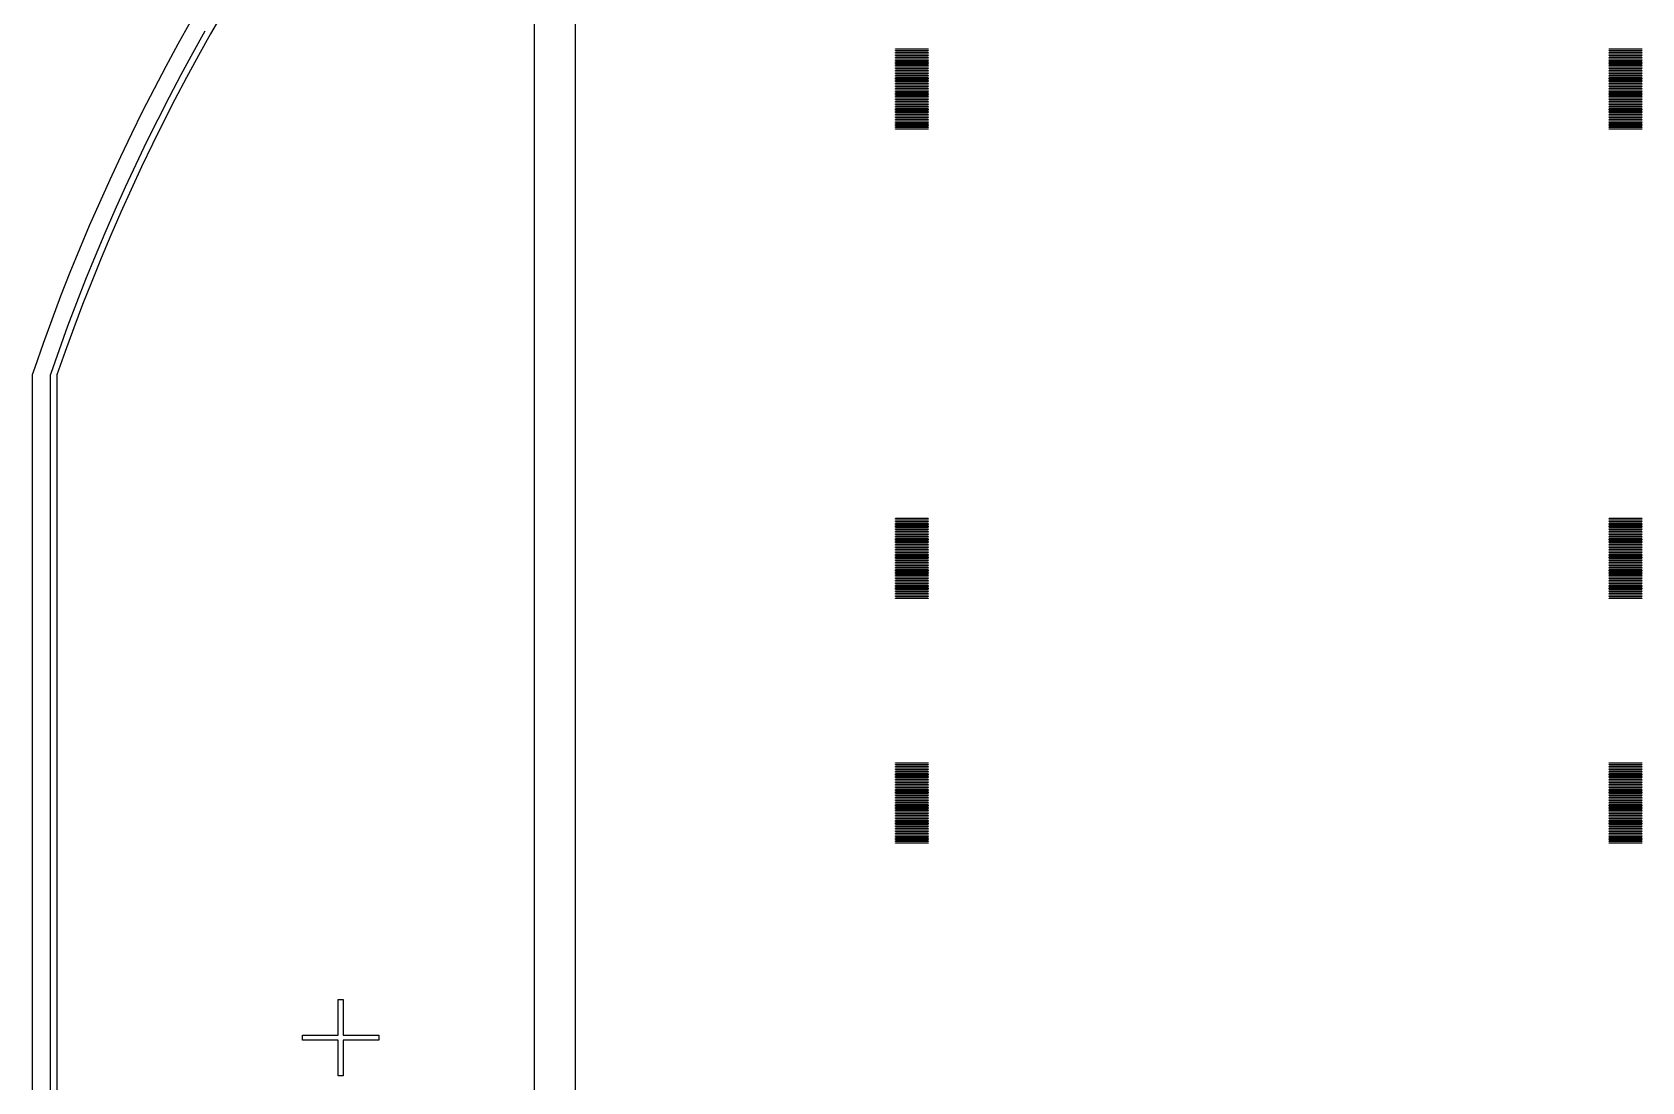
# Model space of a CAD drawing. Extents: x -16 to 83, y -18 to 83.
# Drawn here: x -15.56 to 23.9, y 31.17 to 56.89 of the extents above; entities that cross this region are included whole.
import ezdxf

# ---------------------------------------------------------------- set-up
doc = ezdxf.new("R2010")
doc.units = 0

msp = doc.modelspace()

# ---------------------------------------------------------------- linework, layer by layer
for p, q in [((-3.25, -2.75), (-3.25, 67.25)), ((-2.25, 66.75), (-2.25, -2.25)), ((-10.8838, 57.3891), (-11.1891, 56.8579)), ((-11.6894, 57.1414), (-11.9915, 56.6003)), ((-11.6192, 56.3953), (-11.3196, 56.9319)), ((-11.1891, 56.8579), (-11.4878, 56.323)), ((-11.9915, 56.6003), (-12.287, 56.0555)), ((5.60001, 56.475), (5.60001, 56.485)), ((5.60001, 56.485), (6.39999, 56.485)), ((6.39999, 56.475), (5.60001, 56.475)), ((5.60001, 56.435), (5.60001, 56.445)), ((5.60001, 56.445), (6.39999, 56.445)), ((6.39999, 56.435), (5.60001, 56.435)), ((6.39999, 56.485), (6.39999, 56.475)), ((6.39999, 56.445), (6.39999, 56.435)), ((23.1, 56.475), (23.1, 56.485)), ((23.1, 56.485), (23.9, 56.485)), ((23.9, 56.475), (23.1, 56.475)), ((23.1, 56.435), (23.1, 56.445)), ((23.1, 56.445), (23.9, 56.445)), ((23.9, 56.435), (23.1, 56.435)), ((23.9, 56.485), (23.9, 56.475)), ((23.9, 56.445), (23.9, 56.435)), ((-12.287, 56.0555), (-12.5758, 55.5072)), ((-11.9122, 55.8552), (-11.6192, 56.3953)), ((-11.4878, 56.323), (-11.7799, 55.7845)), ((5.60001, 56.395), (5.60001, 56.405)), ((5.60001, 56.405), (6.39999, 56.405)), ((6.39999, 56.395), (5.60001, 56.395)), ((5.60001, 56.355), (5.60001, 56.365)), ((5.60001, 56.365), (6.39999, 56.365)), ((6.39999, 56.355), (5.60001, 56.355)), ((5.60001, 56.315), (5.60001, 56.325)), ((5.60001, 56.325), (6.39999, 56.325)), ((6.39999, 56.315), (5.60001, 56.315)), ((5.60001, 56.275), (5.60001, 56.285)), ((5.60001, 56.285), (6.39999, 56.285)), ((6.39999, 56.275), (5.60001, 56.275)), ((5.60001, 56.235), (5.60001, 56.245)), ((5.60001, 56.245), (6.39999, 56.245)), ((6.39999, 56.235), (5.60001, 56.235)), ((5.60001, 56.195), (5.60001, 56.205)), ((5.60001, 56.205), (6.39999, 56.205)), ((6.39999, 56.195), (5.60001, 56.195)), ((5.60001, 56.155), (5.60001, 56.165)), ((5.60001, 56.165), (6.39999, 56.165)), ((6.39999, 56.155), (5.60001, 56.155)), ((5.60001, 56.115), (5.60001, 56.125)), ((5.60001, 56.125), (6.39999, 56.125)), ((6.39999, 56.115), (5.60001, 56.115)), ((5.60001, 56.075), (5.60001, 56.085)), ((5.60001, 56.085), (6.39999, 56.085)), ((6.39999, 56.075), (5.60001, 56.075)), ((5.60001, 56.035), (5.60001, 56.045)), ((5.60001, 56.045), (6.39999, 56.045)), ((6.39999, 56.405), (6.39999, 56.395)), ((6.39999, 56.365), (6.39999, 56.355)), ((6.39999, 56.325), (6.39999, 56.315)), ((6.39999, 56.285), (6.39999, 56.275)), ((6.39999, 56.245), (6.39999, 56.235)), ((6.39999, 56.205), (6.39999, 56.195)), ((6.39999, 56.165), (6.39999, 56.155)), ((6.39999, 56.125), (6.39999, 56.115)), ((6.39999, 56.085), (6.39999, 56.075)), ((6.39999, 56.045), (6.39999, 56.035)), ((23.1, 56.395), (23.1, 56.405)), ((23.1, 56.405), (23.9, 56.405)), ((23.9, 56.395), (23.1, 56.395)), ((23.1, 56.355), (23.1, 56.365)), ((23.1, 56.365), (23.9, 56.365)), ((23.9, 56.355), (23.1, 56.355)), ((23.1, 56.315), (23.1, 56.325)), ((23.1, 56.325), (23.9, 56.325)), ((23.9, 56.315), (23.1, 56.315)), ((23.1, 56.275), (23.1, 56.285)), ((23.1, 56.285), (23.9, 56.285)), ((23.9, 56.275), (23.1, 56.275)), ((23.1, 56.235), (23.1, 56.245)), ((23.1, 56.245), (23.9, 56.245)), ((23.9, 56.235), (23.1, 56.235)), ((23.1, 56.195), (23.1, 56.205)), ((23.1, 56.205), (23.9, 56.205)), ((23.9, 56.195), (23.1, 56.195)), ((23.1, 56.155), (23.1, 56.165)), ((23.1, 56.165), (23.9, 56.165)), ((23.9, 56.155), (23.1, 56.155)), ((23.1, 56.115), (23.1, 56.125)), ((23.1, 56.125), (23.9, 56.125)), ((23.9, 56.115), (23.1, 56.115)), ((23.1, 56.075), (23.1, 56.085)), ((23.1, 56.085), (23.9, 56.085)), ((23.9, 56.075), (23.1, 56.075)), ((23.1, 56.035), (23.1, 56.045)), ((23.1, 56.045), (23.9, 56.045)), ((23.9, 56.405), (23.9, 56.395)), ((23.9, 56.365), (23.9, 56.355)), ((23.9, 56.325), (23.9, 56.315)), ((23.9, 56.285), (23.9, 56.275)), ((23.9, 56.245), (23.9, 56.235)), ((23.9, 56.205), (23.9, 56.195)), ((23.9, 56.165), (23.9, 56.155)), ((23.9, 56.125), (23.9, 56.115)), ((23.9, 56.085), (23.9, 56.075)), ((23.9, 56.045), (23.9, 56.035)), ((-12.1985, 55.3115), (-11.9122, 55.8552)), ((-11.7799, 55.7845), (-12.0654, 55.2424)), ((6.39999, 56.035), (5.60001, 56.035)), ((5.60001, 55.995), (5.60001, 56.005)), ((5.60001, 56.005), (6.39999, 56.005)), ((6.39999, 55.995), (5.60001, 55.995)), ((5.60001, 55.955), (5.60001, 55.965)), ((5.60001, 55.965), (6.39999, 55.965)), ((6.39999, 55.955), (5.60001, 55.955)), ((5.60001, 55.915), (5.60001, 55.925)), ((5.60001, 55.925), (6.39999, 55.925)), ((6.39999, 55.915), (5.60001, 55.915)), ((5.60001, 55.875), (5.60001, 55.885)), ((5.60001, 55.885), (6.39999, 55.885)), ((6.39999, 55.875), (5.60001, 55.875)), ((5.60001, 55.835), (5.60001, 55.845)), ((5.60001, 55.845), (6.39999, 55.845)), ((6.39999, 55.835), (5.60001, 55.835)), ((5.60001, 55.795), (5.60001, 55.805)), ((5.60001, 55.805), (6.39999, 55.805)), ((6.39999, 55.795), (5.60001, 55.795)), ((5.60001, 55.755), (5.60001, 55.765)), ((5.60001, 55.765), (6.39999, 55.765)), ((6.39999, 55.755), (5.60001, 55.755)), ((5.60001, 55.715), (5.60001, 55.725)), ((5.60001, 55.725), (6.39999, 55.725)), ((6.39999, 55.715), (5.60001, 55.715)), ((5.60001, 55.675), (5.60001, 55.685)), ((5.60001, 55.685), (6.39999, 55.685)), ((6.39999, 55.675), (5.60001, 55.675)), ((5.60001, 55.635), (5.60001, 55.645)), ((5.60001, 55.645), (6.39999, 55.645)), ((6.39999, 56.005), (6.39999, 55.995)), ((6.39999, 55.965), (6.39999, 55.955)), ((6.39999, 55.925), (6.39999, 55.915)), ((6.39999, 55.885), (6.39999, 55.875)), ((6.39999, 55.845), (6.39999, 55.835)), ((6.39999, 55.805), (6.39999, 55.795)), ((6.39999, 55.765), (6.39999, 55.755)), ((6.39999, 55.725), (6.39999, 55.715)), ((6.39999, 55.685), (6.39999, 55.675)), ((6.39999, 55.645), (6.39999, 55.635)), ((23.9, 56.035), (23.1, 56.035)), ((23.1, 55.995), (23.1, 56.005)), ((23.1, 56.005), (23.9, 56.005)), ((23.9, 55.995), (23.1, 55.995)), ((23.1, 55.955), (23.1, 55.965)), ((23.1, 55.965), (23.9, 55.965)), ((23.9, 55.955), (23.1, 55.955)), ((23.1, 55.915), (23.1, 55.925)), ((23.1, 55.925), (23.9, 55.925)), ((23.9, 55.915), (23.1, 55.915)), ((23.1, 55.875), (23.1, 55.885)), ((23.1, 55.885), (23.9, 55.885)), ((23.9, 55.875), (23.1, 55.875)), ((23.1, 55.835), (23.1, 55.845)), ((23.1, 55.845), (23.9, 55.845)), ((23.9, 55.835), (23.1, 55.835)), ((23.1, 55.795), (23.1, 55.805)), ((23.1, 55.805), (23.9, 55.805)), ((23.9, 55.795), (23.1, 55.795)), ((23.1, 55.755), (23.1, 55.765)), ((23.1, 55.765), (23.9, 55.765)), ((23.9, 55.755), (23.1, 55.755)), ((23.1, 55.715), (23.1, 55.725)), ((23.1, 55.725), (23.9, 55.725)), ((23.9, 55.715), (23.1, 55.715)), ((23.1, 55.675), (23.1, 55.685)), ((23.1, 55.685), (23.9, 55.685)), ((23.9, 55.675), (23.1, 55.675)), ((23.1, 55.635), (23.1, 55.645)), ((23.1, 55.645), (23.9, 55.645)), ((23.9, 56.005), (23.9, 55.995)), ((23.9, 55.965), (23.9, 55.955)), ((23.9, 55.925), (23.9, 55.915)), ((23.9, 55.885), (23.9, 55.875)), ((23.9, 55.845), (23.9, 55.835)), ((23.9, 55.805), (23.9, 55.795)), ((23.9, 55.765), (23.9, 55.755)), ((23.9, 55.725), (23.9, 55.715)), ((23.9, 55.685), (23.9, 55.675)), ((23.9, 55.645), (23.9, 55.635)), ((-12.5758, 55.5072), (-12.8578, 54.9554)), ((-12.4782, 54.7643), (-12.1985, 55.3115)), ((6.39999, 55.635), (5.60001, 55.635)), ((5.60001, 55.595), (5.60001, 55.605)), ((5.60001, 55.605), (6.39999, 55.605)), ((6.39999, 55.595), (5.60001, 55.595)), ((5.60001, 55.555), (5.60001, 55.565)), ((5.60001, 55.565), (6.39999, 55.565)), ((6.39999, 55.555), (5.60001, 55.555)), ((5.60001, 55.515), (5.60001, 55.525)), ((5.60001, 55.525), (6.39999, 55.525)), ((6.39999, 55.515), (5.60001, 55.515)), ((5.60001, 55.475), (5.60001, 55.485)), ((5.60001, 55.485), (6.39999, 55.485)), ((6.39999, 55.475), (5.60001, 55.475)), ((5.60001, 55.435), (5.60001, 55.445)), ((5.60001, 55.445), (6.39999, 55.445)), ((6.39999, 55.435), (5.60001, 55.435)), ((5.60001, 55.395), (5.60001, 55.405)), ((5.60001, 55.405), (6.39999, 55.405)), ((6.39999, 55.395), (5.60001, 55.395)), ((5.60001, 55.355), (5.60001, 55.365)), ((5.60001, 55.365), (6.39999, 55.365)), ((6.39999, 55.355), (5.60001, 55.355)), ((5.60001, 55.315), (5.60001, 55.325)), ((5.60001, 55.325), (6.39999, 55.325)), ((6.39999, 55.315), (5.60001, 55.315)), ((5.60001, 55.275), (5.60001, 55.285)), ((5.60001, 55.285), (6.39999, 55.285)), ((6.39999, 55.275), (5.60001, 55.275)), ((6.39999, 55.605), (6.39999, 55.595)), ((6.39999, 55.565), (6.39999, 55.555)), ((6.39999, 55.525), (6.39999, 55.515)), ((6.39999, 55.485), (6.39999, 55.475)), ((6.39999, 55.445), (6.39999, 55.435)), ((6.39999, 55.405), (6.39999, 55.395)), ((6.39999, 55.365), (6.39999, 55.355)), ((6.39999, 55.325), (6.39999, 55.315)), ((6.39999, 55.285), (6.39999, 55.275)), ((23.9, 55.635), (23.1, 55.635)), ((23.1, 55.595), (23.1, 55.605)), ((23.1, 55.605), (23.9, 55.605)), ((23.9, 55.595), (23.1, 55.595)), ((23.1, 55.555), (23.1, 55.565)), ((23.1, 55.565), (23.9, 55.565)), ((23.9, 55.555), (23.1, 55.555)), ((23.1, 55.515), (23.1, 55.525)), ((23.1, 55.525), (23.9, 55.525)), ((23.9, 55.515), (23.1, 55.515)), ((23.1, 55.475), (23.1, 55.485)), ((23.1, 55.485), (23.9, 55.485)), ((23.9, 55.475), (23.1, 55.475)), ((23.1, 55.435), (23.1, 55.445)), ((23.1, 55.445), (23.9, 55.445)), ((23.9, 55.435), (23.1, 55.435)), ((23.1, 55.395), (23.1, 55.405)), ((23.1, 55.405), (23.9, 55.405)), ((23.9, 55.395), (23.1, 55.395)), ((23.1, 55.355), (23.1, 55.365)), ((23.1, 55.365), (23.9, 55.365)), ((23.9, 55.355), (23.1, 55.355)), ((23.1, 55.315), (23.1, 55.325)), ((23.1, 55.325), (23.9, 55.325)), ((23.9, 55.315), (23.1, 55.315)), ((23.1, 55.275), (23.1, 55.285)), ((23.1, 55.285), (23.9, 55.285)), ((23.9, 55.275), (23.1, 55.275)), ((23.9, 55.605), (23.9, 55.595)), ((23.9, 55.565), (23.9, 55.555)), ((23.9, 55.525), (23.9, 55.515)), ((23.9, 55.485), (23.9, 55.475)), ((23.9, 55.445), (23.9, 55.435)), ((23.9, 55.405), (23.9, 55.395)), ((23.9, 55.365), (23.9, 55.355)), ((23.9, 55.325), (23.9, 55.315)), ((23.9, 55.285), (23.9, 55.275)), ((-12.8578, 54.9554), (-13.1331, 54.4001)), ((-12.0654, 55.2424), (-12.3442, 54.6968)), ((5.60001, 55.235), (5.60001, 55.245)), ((5.60001, 55.245), (6.39999, 55.245)), ((6.39999, 55.235), (5.60001, 55.235)), ((5.60001, 55.195), (5.60001, 55.205)), ((5.60001, 55.205), (6.39999, 55.205)), ((6.39999, 55.195), (5.60001, 55.195)), ((5.60001, 55.155), (5.60001, 55.165)), ((5.60001, 55.165), (6.39999, 55.165)), ((6.39999, 55.155), (5.60001, 55.155)), ((5.60001, 55.115), (5.60001, 55.125)), ((5.60001, 55.125), (6.39999, 55.125)), ((6.39999, 55.115), (5.60001, 55.115)), ((5.60001, 55.075), (5.60001, 55.085)), ((5.60001, 55.085), (6.39999, 55.085)), ((6.39999, 55.075), (5.60001, 55.075)), ((5.60001, 55.035), (5.60001, 55.045)), ((5.60001, 55.045), (6.39999, 55.045)), ((6.39999, 55.035), (5.60001, 55.035)), ((5.60001, 54.995), (5.60001, 55.005)), ((5.60001, 55.005), (6.39999, 55.005)), ((6.39999, 54.995), (5.60001, 54.995)), ((5.60001, 54.955), (5.60001, 54.965)), ((5.60001, 54.965), (6.39999, 54.965)), ((6.39999, 54.955), (5.60001, 54.955)), ((5.60001, 54.915), (5.60001, 54.925)), ((5.60001, 54.925), (6.39999, 54.925)), ((6.39999, 54.915), (5.60001, 54.915)), ((5.60001, 54.875), (5.60001, 54.885)), ((5.60001, 54.885), (6.39999, 54.885)), ((6.39999, 54.875), (5.60001, 54.875)), ((6.39999, 55.245), (6.39999, 55.235)), ((6.39999, 55.205), (6.39999, 55.195)), ((6.39999, 55.165), (6.39999, 55.155)), ((6.39999, 55.125), (6.39999, 55.115)), ((6.39999, 55.085), (6.39999, 55.075)), ((6.39999, 55.045), (6.39999, 55.035)), ((6.39999, 55.005), (6.39999, 54.995)), ((6.39999, 54.965), (6.39999, 54.955)), ((6.39999, 54.925), (6.39999, 54.915)), ((6.39999, 54.885), (6.39999, 54.875)), ((23.1, 55.235), (23.1, 55.245)), ((23.1, 55.245), (23.9, 55.245)), ((23.9, 55.235), (23.1, 55.235)), ((23.1, 55.195), (23.1, 55.205)), ((23.1, 55.205), (23.9, 55.205)), ((23.9, 55.195), (23.1, 55.195)), ((23.1, 55.155), (23.1, 55.165)), ((23.1, 55.165), (23.9, 55.165)), ((23.9, 55.155), (23.1, 55.155)), ((23.1, 55.115), (23.1, 55.125)), ((23.1, 55.125), (23.9, 55.125)), ((23.9, 55.115), (23.1, 55.115)), ((23.1, 55.075), (23.1, 55.085)), ((23.1, 55.085), (23.9, 55.085)), ((23.9, 55.075), (23.1, 55.075)), ((23.1, 55.035), (23.1, 55.045)), ((23.1, 55.045), (23.9, 55.045)), ((23.9, 55.035), (23.1, 55.035)), ((23.1, 54.995), (23.1, 55.005)), ((23.1, 55.005), (23.9, 55.005)), ((23.9, 54.995), (23.1, 54.995)), ((23.1, 54.955), (23.1, 54.965)), ((23.1, 54.965), (23.9, 54.965)), ((23.9, 54.955), (23.1, 54.955)), ((23.1, 54.915), (23.1, 54.925)), ((23.1, 54.925), (23.9, 54.925)), ((23.9, 54.915), (23.1, 54.915)), ((23.1, 54.875), (23.1, 54.885)), ((23.1, 54.885), (23.9, 54.885)), ((23.9, 54.875), (23.1, 54.875)), ((23.9, 55.245), (23.9, 55.235)), ((23.9, 55.205), (23.9, 55.195)), ((23.9, 55.165), (23.9, 55.155)), ((23.9, 55.125), (23.9, 55.115)), ((23.9, 55.085), (23.9, 55.075)), ((23.9, 55.045), (23.9, 55.035)), ((23.9, 55.005), (23.9, 54.995)), ((23.9, 54.965), (23.9, 54.955)), ((23.9, 54.925), (23.9, 54.915)), ((23.9, 54.885), (23.9, 54.875)), ((-12.7511, 54.2137), (-12.4782, 54.7643)), ((-12.3442, 54.6968), (-12.6163, 54.1479)), ((5.60001, 54.835), (5.60001, 54.845)), ((5.60001, 54.845), (6.39999, 54.845)), ((6.39999, 54.835), (5.60001, 54.835)), ((5.60001, 54.795), (5.60001, 54.805)), ((5.60001, 54.805), (6.39999, 54.805)), ((6.39999, 54.795), (5.60001, 54.795)), ((5.60001, 54.755), (5.60001, 54.765)), ((5.60001, 54.765), (6.39999, 54.765)), ((6.39999, 54.755), (5.60001, 54.755)), ((5.60001, 54.715), (5.60001, 54.725)), ((5.60001, 54.725), (6.39999, 54.725)), ((6.39999, 54.715), (5.60001, 54.715)), ((5.60001, 54.675), (5.60001, 54.685)), ((5.60001, 54.685), (6.39999, 54.685)), ((6.39999, 54.675), (5.60001, 54.675)), ((5.60001, 54.635), (5.60001, 54.645)), ((5.60001, 54.645), (6.39999, 54.645)), ((6.39999, 54.635), (5.60001, 54.635)), ((5.60001, 54.595), (5.60001, 54.605)), ((5.60001, 54.605), (6.39999, 54.605)), ((6.39999, 54.595), (5.60001, 54.595)), ((5.60001, 54.555), (5.60001, 54.565)), ((5.60001, 54.565), (6.39999, 54.565)), ((6.39999, 54.555), (5.60001, 54.555)), ((5.60001, 54.515), (5.60001, 54.525)), ((5.60001, 54.525), (6.39999, 54.525)), ((6.39999, 54.515), (5.60001, 54.515)), ((6.39999, 54.845), (6.39999, 54.835)), ((6.39999, 54.805), (6.39999, 54.795)), ((6.39999, 54.765), (6.39999, 54.755)), ((6.39999, 54.725), (6.39999, 54.715)), ((6.39999, 54.685), (6.39999, 54.675)), ((6.39999, 54.645), (6.39999, 54.635)), ((6.39999, 54.605), (6.39999, 54.595)), ((6.39999, 54.565), (6.39999, 54.555)), ((6.39999, 54.525), (6.39999, 54.515)), ((23.1, 54.835), (23.1, 54.845)), ((23.1, 54.845), (23.9, 54.845)), ((23.9, 54.835), (23.1, 54.835)), ((23.1, 54.795), (23.1, 54.805)), ((23.1, 54.805), (23.9, 54.805)), ((23.9, 54.795), (23.1, 54.795)), ((23.1, 54.755), (23.1, 54.765)), ((23.1, 54.765), (23.9, 54.765)), ((23.9, 54.755), (23.1, 54.755)), ((23.1, 54.715), (23.1, 54.725)), ((23.1, 54.725), (23.9, 54.725)), ((23.9, 54.715), (23.1, 54.715)), ((23.1, 54.675), (23.1, 54.685)), ((23.1, 54.685), (23.9, 54.685)), ((23.9, 54.675), (23.1, 54.675)), ((23.1, 54.635), (23.1, 54.645)), ((23.1, 54.645), (23.9, 54.645)), ((23.9, 54.635), (23.1, 54.635)), ((23.1, 54.595), (23.1, 54.605)), ((23.1, 54.605), (23.9, 54.605)), ((23.9, 54.595), (23.1, 54.595)), ((23.1, 54.555), (23.1, 54.565)), ((23.1, 54.565), (23.9, 54.565)), ((23.9, 54.555), (23.1, 54.555)), ((23.1, 54.515), (23.1, 54.525)), ((23.1, 54.525), (23.9, 54.525)), ((23.9, 54.515), (23.1, 54.515)), ((23.9, 54.845), (23.9, 54.835)), ((23.9, 54.805), (23.9, 54.795)), ((23.9, 54.765), (23.9, 54.755)), ((23.9, 54.725), (23.9, 54.715)), ((23.9, 54.685), (23.9, 54.675)), ((23.9, 54.645), (23.9, 54.635)), ((23.9, 54.605), (23.9, 54.595)), ((23.9, 54.565), (23.9, 54.555)), ((23.9, 54.525), (23.9, 54.515)), ((-13.1331, 54.4001), (-13.4015, 53.8415)), ((-13.0173, 53.6598), (-12.7511, 54.2137)), ((-12.6163, 54.1479), (-12.8817, 53.5957)), ((-13.4015, 53.8415), (-13.663, 53.2797)), ((-13.663, 53.2797), (-13.9176, 52.7147)), ((-13.2766, 53.1027), (-13.0173, 53.6598)), ((-12.8817, 53.5957), (-13.1402, 53.0402)), ((-13.5291, 52.5424), (-13.2766, 53.1027)), ((-13.1402, 53.0402), (-13.3919, 52.4817)), ((-13.9176, 52.7147), (-14.1652, 52.1466)), ((-13.7746, 51.9791), (-13.5291, 52.5424)), ((-14.1652, 52.1466), (-14.4059, 51.5755)), ((-13.3919, 52.4817), (-13.6367, 51.92)), ((-14.0133, 51.4129), (-13.7746, 51.9791)), ((-13.6367, 51.92), (-13.8747, 51.3555)), ((-14.4059, 51.5755), (-14.6396, 51.0015)), ((-14.2449, 50.8437), (-14.0133, 51.4129)), ((-13.8747, 51.3555), (-14.1057, 50.788)), ((-14.6396, 51.0015), (-14.8661, 50.4247)), ((-14.4696, 50.2717), (-14.2449, 50.8437)), ((-14.1057, 50.788), (-14.3297, 50.2178)), ((-14.8661, 50.4247), (-15.0856, 49.8451)), ((-14.6872, 49.6971), (-14.4696, 50.2717)), ((-14.3297, 50.2178), (-14.5466, 49.6448)), ((-15.0856, 49.8451), (-15.298, 49.2629)), ((-14.8978, 49.1198), (-14.6872, 49.6971)), ((-14.5466, 49.6448), (-14.7566, 49.0692)), ((-15.298, 49.2629), (-15.5032, 48.6782)), ((-15.1013, 48.5399), (-14.8978, 49.1198)), ((-14.7566, 49.0692), (-14.9564, 48.4998)), ((-15.5032, 48.6782), (-15.5641, 48.4975)), ((-15.5641, 48.4975), (-15.5641, 16.0025)), ((-15.115, 48.4992), (-15.1013, 48.5399)), ((-15.115, 16.0008), (-15.115, 48.4992)), ((-14.9564, 48.4998), (-14.9564, 16.0002)), ((5.60001, 44.975), (5.60001, 44.985)), ((5.60001, 44.985), (6.39999, 44.985)), ((6.39999, 44.975), (5.60001, 44.975)), ((5.60001, 44.935), (5.60001, 44.945)), ((5.60001, 44.945), (6.39999, 44.945)), ((6.39999, 44.935), (5.60001, 44.935)), ((5.60001, 44.895), (5.60001, 44.905)), ((5.60001, 44.905), (6.39999, 44.905)), ((6.39999, 44.895), (5.60001, 44.895)), ((5.60001, 44.855), (5.60001, 44.865)), ((5.60001, 44.865), (6.39999, 44.865)), ((6.39999, 44.855), (5.60001, 44.855)), ((5.60001, 44.815), (5.60001, 44.825)), ((5.60001, 44.825), (6.39999, 44.825)), ((6.39999, 44.815), (5.60001, 44.815)), ((5.60001, 44.775), (5.60001, 44.785)), ((5.60001, 44.785), (6.39999, 44.785)), ((6.39999, 44.775), (5.60001, 44.775)), ((5.60001, 44.735), (5.60001, 44.745)), ((5.60001, 44.745), (6.39999, 44.745)), ((6.39999, 44.735), (5.60001, 44.735)), ((5.60001, 44.695), (5.60001, 44.705)), ((5.60001, 44.705), (6.39999, 44.705)), ((6.39999, 44.695), (5.60001, 44.695)), ((5.60001, 44.655), (5.60001, 44.665)), ((5.60001, 44.665), (6.39999, 44.665)), ((6.39999, 44.655), (5.60001, 44.655)), ((5.60001, 44.615), (5.60001, 44.625)), ((5.60001, 44.625), (6.39999, 44.625)), ((6.39999, 44.615), (5.60001, 44.615)), ((6.39999, 44.985), (6.39999, 44.975)), ((6.39999, 44.945), (6.39999, 44.935)), ((6.39999, 44.905), (6.39999, 44.895)), ((6.39999, 44.865), (6.39999, 44.855)), ((6.39999, 44.825), (6.39999, 44.815)), ((6.39999, 44.785), (6.39999, 44.775)), ((6.39999, 44.745), (6.39999, 44.735)), ((6.39999, 44.705), (6.39999, 44.695)), ((6.39999, 44.665), (6.39999, 44.655)), ((6.39999, 44.625), (6.39999, 44.615)), ((23.1, 44.975), (23.1, 44.985)), ((23.1, 44.985), (23.9, 44.985)), ((23.9, 44.975), (23.1, 44.975)), ((23.1, 44.935), (23.1, 44.945)), ((23.1, 44.945), (23.9, 44.945)), ((23.9, 44.935), (23.1, 44.935)), ((23.1, 44.895), (23.1, 44.905)), ((23.1, 44.905), (23.9, 44.905)), ((23.9, 44.895), (23.1, 44.895)), ((23.1, 44.855), (23.1, 44.865)), ((23.1, 44.865), (23.9, 44.865)), ((23.9, 44.855), (23.1, 44.855)), ((23.1, 44.815), (23.1, 44.825)), ((23.1, 44.825), (23.9, 44.825)), ((23.9, 44.815), (23.1, 44.815)), ((23.1, 44.775), (23.1, 44.785)), ((23.1, 44.785), (23.9, 44.785)), ((23.9, 44.775), (23.1, 44.775)), ((23.1, 44.735), (23.1, 44.745)), ((23.1, 44.745), (23.9, 44.745)), ((23.9, 44.735), (23.1, 44.735)), ((23.1, 44.695), (23.1, 44.705)), ((23.1, 44.705), (23.9, 44.705)), ((23.9, 44.695), (23.1, 44.695)), ((23.1, 44.655), (23.1, 44.665)), ((23.1, 44.665), (23.9, 44.665)), ((23.9, 44.655), (23.1, 44.655)), ((23.1, 44.615), (23.1, 44.625)), ((23.1, 44.625), (23.9, 44.625)), ((23.9, 44.615), (23.1, 44.615)), ((23.9, 44.985), (23.9, 44.975)), ((23.9, 44.945), (23.9, 44.935)), ((23.9, 44.905), (23.9, 44.895)), ((23.9, 44.865), (23.9, 44.855)), ((23.9, 44.825), (23.9, 44.815)), ((23.9, 44.785), (23.9, 44.775)), ((23.9, 44.745), (23.9, 44.735)), ((23.9, 44.705), (23.9, 44.695)), ((23.9, 44.665), (23.9, 44.655)), ((23.9, 44.625), (23.9, 44.615)), ((5.60001, 44.575), (5.60001, 44.585)), ((5.60001, 44.585), (6.39999, 44.585)), ((6.39999, 44.575), (5.60001, 44.575)), ((5.60001, 44.535), (5.60001, 44.545)), ((5.60001, 44.545), (6.39999, 44.545)), ((6.39999, 44.535), (5.60001, 44.535)), ((5.60001, 44.495), (5.60001, 44.505)), ((5.60001, 44.505), (6.39999, 44.505)), ((6.39999, 44.495), (5.60001, 44.495)), ((5.60001, 44.455), (5.60001, 44.465)), ((5.60001, 44.465), (6.39999, 44.465)), ((6.39999, 44.455), (5.60001, 44.455)), ((5.60001, 44.415), (5.60001, 44.425)), ((5.60001, 44.425), (6.39999, 44.425)), ((6.39999, 44.415), (5.60001, 44.415)), ((5.60001, 44.375), (5.60001, 44.385)), ((5.60001, 44.385), (6.39999, 44.385)), ((6.39999, 44.375), (5.60001, 44.375)), ((5.60001, 44.335), (5.60001, 44.345)), ((5.60001, 44.345), (6.39999, 44.345)), ((6.39999, 44.335), (5.60001, 44.335)), ((5.60001, 44.295), (5.60001, 44.305)), ((5.60001, 44.305), (6.39999, 44.305)), ((6.39999, 44.295), (5.60001, 44.295)), ((5.60001, 44.255), (5.60001, 44.265)), ((5.60001, 44.265), (6.39999, 44.265)), ((6.39999, 44.255), (5.60001, 44.255)), ((5.60001, 44.215), (5.60001, 44.225)), ((5.60001, 44.225), (6.39999, 44.225)), ((6.39999, 44.215), (5.60001, 44.215)), ((6.39999, 44.585), (6.39999, 44.575)), ((6.39999, 44.545), (6.39999, 44.535)), ((6.39999, 44.505), (6.39999, 44.495)), ((6.39999, 44.465), (6.39999, 44.455)), ((6.39999, 44.425), (6.39999, 44.415)), ((6.39999, 44.385), (6.39999, 44.375)), ((6.39999, 44.345), (6.39999, 44.335)), ((6.39999, 44.305), (6.39999, 44.295)), ((6.39999, 44.265), (6.39999, 44.255)), ((6.39999, 44.225), (6.39999, 44.215)), ((23.1, 44.575), (23.1, 44.585)), ((23.1, 44.585), (23.9, 44.585)), ((23.9, 44.575), (23.1, 44.575)), ((23.1, 44.535), (23.1, 44.545)), ((23.1, 44.545), (23.9, 44.545)), ((23.9, 44.535), (23.1, 44.535)), ((23.1, 44.495), (23.1, 44.505)), ((23.1, 44.505), (23.9, 44.505)), ((23.9, 44.495), (23.1, 44.495)), ((23.1, 44.455), (23.1, 44.465)), ((23.1, 44.465), (23.9, 44.465)), ((23.9, 44.455), (23.1, 44.455)), ((23.1, 44.415), (23.1, 44.425)), ((23.1, 44.425), (23.9, 44.425)), ((23.9, 44.415), (23.1, 44.415)), ((23.1, 44.375), (23.1, 44.385)), ((23.1, 44.385), (23.9, 44.385)), ((23.9, 44.375), (23.1, 44.375)), ((23.1, 44.335), (23.1, 44.345)), ((23.1, 44.345), (23.9, 44.345)), ((23.9, 44.335), (23.1, 44.335)), ((23.1, 44.295), (23.1, 44.305)), ((23.1, 44.305), (23.9, 44.305)), ((23.9, 44.295), (23.1, 44.295)), ((23.1, 44.255), (23.1, 44.265)), ((23.1, 44.265), (23.9, 44.265)), ((23.9, 44.255), (23.1, 44.255)), ((23.1, 44.215), (23.1, 44.225)), ((23.1, 44.225), (23.9, 44.225)), ((23.9, 44.215), (23.1, 44.215)), ((23.9, 44.585), (23.9, 44.575)), ((23.9, 44.545), (23.9, 44.535)), ((23.9, 44.505), (23.9, 44.495)), ((23.9, 44.465), (23.9, 44.455)), ((23.9, 44.425), (23.9, 44.415)), ((23.9, 44.385), (23.9, 44.375)), ((23.9, 44.345), (23.9, 44.335)), ((23.9, 44.305), (23.9, 44.295)), ((23.9, 44.265), (23.9, 44.255)), ((23.9, 44.225), (23.9, 44.215)), ((5.60001, 44.175), (5.60001, 44.185)), ((5.60001, 44.185), (6.39999, 44.185)), ((6.39999, 44.175), (5.60001, 44.175)), ((5.60001, 44.135), (5.60001, 44.145)), ((5.60001, 44.145), (6.39999, 44.145)), ((6.39999, 44.135), (5.60001, 44.135)), ((5.60001, 44.095), (5.60001, 44.105)), ((5.60001, 44.105), (6.39999, 44.105)), ((6.39999, 44.095), (5.60001, 44.095)), ((5.60001, 44.055), (5.60001, 44.065)), ((5.60001, 44.065), (6.39999, 44.065)), ((6.39999, 44.055), (5.60001, 44.055)), ((5.60001, 44.015), (5.60001, 44.025)), ((5.60001, 44.025), (6.39999, 44.025)), ((6.39999, 44.015), (5.60001, 44.015)), ((5.60001, 43.975), (5.60001, 43.985)), ((5.60001, 43.985), (6.39999, 43.985)), ((6.39999, 43.975), (5.60001, 43.975)), ((5.60001, 43.935), (5.60001, 43.945)), ((5.60001, 43.945), (6.39999, 43.945)), ((6.39999, 43.935), (5.60001, 43.935)), ((5.60001, 43.895), (5.60001, 43.905)), ((5.60001, 43.905), (6.39999, 43.905)), ((6.39999, 43.895), (5.60001, 43.895)), ((5.60001, 43.855), (5.60001, 43.865)), ((5.60001, 43.865), (6.39999, 43.865)), ((6.39999, 43.855), (5.60001, 43.855)), ((5.60001, 43.815), (5.60001, 43.825)), ((5.60001, 43.825), (6.39999, 43.825)), ((6.39999, 43.815), (5.60001, 43.815)), ((6.39999, 44.185), (6.39999, 44.175)), ((6.39999, 44.145), (6.39999, 44.135)), ((6.39999, 44.105), (6.39999, 44.095)), ((6.39999, 44.065), (6.39999, 44.055)), ((6.39999, 44.025), (6.39999, 44.015)), ((6.39999, 43.985), (6.39999, 43.975)), ((6.39999, 43.945), (6.39999, 43.935)), ((6.39999, 43.905), (6.39999, 43.895)), ((6.39999, 43.865), (6.39999, 43.855)), ((6.39999, 43.825), (6.39999, 43.815)), ((23.1, 44.175), (23.1, 44.185)), ((23.1, 44.185), (23.9, 44.185)), ((23.9, 44.175), (23.1, 44.175)), ((23.1, 44.135), (23.1, 44.145)), ((23.1, 44.145), (23.9, 44.145)), ((23.9, 44.135), (23.1, 44.135)), ((23.1, 44.095), (23.1, 44.105)), ((23.1, 44.105), (23.9, 44.105)), ((23.9, 44.095), (23.1, 44.095)), ((23.1, 44.055), (23.1, 44.065)), ((23.1, 44.065), (23.9, 44.065)), ((23.9, 44.055), (23.1, 44.055)), ((23.1, 44.015), (23.1, 44.025)), ((23.1, 44.025), (23.9, 44.025)), ((23.9, 44.015), (23.1, 44.015)), ((23.1, 43.975), (23.1, 43.985)), ((23.1, 43.985), (23.9, 43.985)), ((23.9, 43.975), (23.1, 43.975)), ((23.1, 43.935), (23.1, 43.945)), ((23.1, 43.945), (23.9, 43.945)), ((23.9, 43.935), (23.1, 43.935)), ((23.1, 43.895), (23.1, 43.905)), ((23.1, 43.905), (23.9, 43.905)), ((23.9, 43.895), (23.1, 43.895)), ((23.1, 43.855), (23.1, 43.865)), ((23.1, 43.865), (23.9, 43.865)), ((23.9, 43.855), (23.1, 43.855)), ((23.1, 43.815), (23.1, 43.825)), ((23.1, 43.825), (23.9, 43.825)), ((23.9, 43.815), (23.1, 43.815)), ((23.9, 44.185), (23.9, 44.175)), ((23.9, 44.145), (23.9, 44.135)), ((23.9, 44.105), (23.9, 44.095)), ((23.9, 44.065), (23.9, 44.055)), ((23.9, 44.025), (23.9, 44.015)), ((23.9, 43.985), (23.9, 43.975)), ((23.9, 43.945), (23.9, 43.935)), ((23.9, 43.905), (23.9, 43.895)), ((23.9, 43.865), (23.9, 43.855)), ((23.9, 43.825), (23.9, 43.815)), ((5.60001, 43.775), (5.60001, 43.785)), ((5.60001, 43.785), (6.39999, 43.785)), ((6.39999, 43.775), (5.60001, 43.775)), ((5.60001, 43.735), (5.60001, 43.745)), ((5.60001, 43.745), (6.39999, 43.745)), ((6.39999, 43.735), (5.60001, 43.735)), ((5.60001, 43.695), (5.60001, 43.705)), ((5.60001, 43.705), (6.39999, 43.705)), ((6.39999, 43.695), (5.60001, 43.695)), ((5.60001, 43.655), (5.60001, 43.665)), ((5.60001, 43.665), (6.39999, 43.665)), ((6.39999, 43.655), (5.60001, 43.655)), ((5.60001, 43.615), (5.60001, 43.625)), ((5.60001, 43.625), (6.39999, 43.625)), ((6.39999, 43.615), (5.60001, 43.615)), ((5.60001, 43.575), (5.60001, 43.585)), ((5.60001, 43.585), (6.39999, 43.585)), ((6.39999, 43.575), (5.60001, 43.575)), ((5.60001, 43.535), (5.60001, 43.545)), ((5.60001, 43.545), (6.39999, 43.545)), ((6.39999, 43.535), (5.60001, 43.535)), ((5.60001, 43.495), (5.60001, 43.505)), ((5.60001, 43.505), (6.39999, 43.505)), ((6.39999, 43.495), (5.60001, 43.495)), ((5.60001, 43.455), (5.60001, 43.465)), ((5.60001, 43.465), (6.39999, 43.465)), ((6.39999, 43.455), (5.60001, 43.455)), ((5.60001, 43.415), (5.60001, 43.425)), ((5.60001, 43.425), (6.39999, 43.425)), ((6.39999, 43.415), (5.60001, 43.415)), ((6.39999, 43.785), (6.39999, 43.775)), ((6.39999, 43.745), (6.39999, 43.735)), ((6.39999, 43.705), (6.39999, 43.695)), ((6.39999, 43.665), (6.39999, 43.655)), ((6.39999, 43.625), (6.39999, 43.615)), ((6.39999, 43.585), (6.39999, 43.575)), ((6.39999, 43.545), (6.39999, 43.535)), ((6.39999, 43.505), (6.39999, 43.495)), ((6.39999, 43.465), (6.39999, 43.455)), ((6.39999, 43.425), (6.39999, 43.415)), ((23.1, 43.775), (23.1, 43.785)), ((23.1, 43.785), (23.9, 43.785)), ((23.9, 43.775), (23.1, 43.775)), ((23.1, 43.735), (23.1, 43.745)), ((23.1, 43.745), (23.9, 43.745)), ((23.9, 43.735), (23.1, 43.735)), ((23.1, 43.695), (23.1, 43.705)), ((23.1, 43.705), (23.9, 43.705)), ((23.9, 43.695), (23.1, 43.695)), ((23.1, 43.655), (23.1, 43.665)), ((23.1, 43.665), (23.9, 43.665)), ((23.9, 43.655), (23.1, 43.655)), ((23.1, 43.615), (23.1, 43.625)), ((23.1, 43.625), (23.9, 43.625)), ((23.9, 43.615), (23.1, 43.615)), ((23.1, 43.575), (23.1, 43.585)), ((23.1, 43.585), (23.9, 43.585)), ((23.9, 43.575), (23.1, 43.575)), ((23.1, 43.535), (23.1, 43.545)), ((23.1, 43.545), (23.9, 43.545)), ((23.9, 43.535), (23.1, 43.535)), ((23.1, 43.495), (23.1, 43.505)), ((23.1, 43.505), (23.9, 43.505)), ((23.9, 43.495), (23.1, 43.495)), ((23.1, 43.455), (23.1, 43.465)), ((23.1, 43.465), (23.9, 43.465)), ((23.9, 43.455), (23.1, 43.455)), ((23.1, 43.415), (23.1, 43.425)), ((23.1, 43.425), (23.9, 43.425)), ((23.9, 43.415), (23.1, 43.415)), ((23.9, 43.785), (23.9, 43.775)), ((23.9, 43.745), (23.9, 43.735)), ((23.9, 43.705), (23.9, 43.695)), ((23.9, 43.665), (23.9, 43.655)), ((23.9, 43.625), (23.9, 43.615)), ((23.9, 43.585), (23.9, 43.575)), ((23.9, 43.545), (23.9, 43.535)), ((23.9, 43.505), (23.9, 43.495)), ((23.9, 43.465), (23.9, 43.455)), ((23.9, 43.425), (23.9, 43.415)), ((5.60001, 43.375), (5.60001, 43.385)), ((5.60001, 43.385), (6.39999, 43.385)), ((6.39999, 43.375), (5.60001, 43.375)), ((5.60001, 43.335), (5.60001, 43.345)), ((5.60001, 43.345), (6.39999, 43.345)), ((6.39999, 43.335), (5.60001, 43.335)), ((5.60001, 43.295), (5.60001, 43.305)), ((5.60001, 43.305), (6.39999, 43.305)), ((6.39999, 43.295), (5.60001, 43.295)), ((5.60001, 43.255), (5.60001, 43.265)), ((5.60001, 43.265), (6.39999, 43.265)), ((6.39999, 43.255), (5.60001, 43.255)), ((5.60001, 43.215), (5.60001, 43.225)), ((5.60001, 43.225), (6.39999, 43.225)), ((6.39999, 43.215), (5.60001, 43.215)), ((5.60001, 43.175), (5.60001, 43.185)), ((5.60001, 43.185), (6.39999, 43.185)), ((6.39999, 43.175), (5.60001, 43.175)), ((5.60001, 43.135), (5.60001, 43.145)), ((5.60001, 43.145), (6.39999, 43.145)), ((6.39999, 43.135), (5.60001, 43.135)), ((5.60001, 43.095), (5.60001, 43.105)), ((5.60001, 43.105), (6.39999, 43.105)), ((6.39999, 43.095), (5.60001, 43.095)), ((5.60001, 43.055), (5.60001, 43.065)), ((5.60001, 43.065), (6.39999, 43.065)), ((6.39999, 43.055), (5.60001, 43.055)), ((5.60001, 43.015), (5.60001, 43.025)), ((5.60001, 43.025), (6.39999, 43.025)), ((6.39999, 43.385), (6.39999, 43.375)), ((6.39999, 43.345), (6.39999, 43.335)), ((6.39999, 43.305), (6.39999, 43.295)), ((6.39999, 43.265), (6.39999, 43.255)), ((6.39999, 43.225), (6.39999, 43.215)), ((6.39999, 43.185), (6.39999, 43.175)), ((6.39999, 43.145), (6.39999, 43.135)), ((6.39999, 43.105), (6.39999, 43.095)), ((6.39999, 43.065), (6.39999, 43.055)), ((6.39999, 43.025), (6.39999, 43.015)), ((23.1, 43.375), (23.1, 43.385)), ((23.1, 43.385), (23.9, 43.385)), ((23.9, 43.375), (23.1, 43.375)), ((23.1, 43.335), (23.1, 43.345)), ((23.1, 43.345), (23.9, 43.345)), ((23.9, 43.335), (23.1, 43.335)), ((23.1, 43.295), (23.1, 43.305)), ((23.1, 43.305), (23.9, 43.305)), ((23.9, 43.295), (23.1, 43.295)), ((23.1, 43.255), (23.1, 43.265)), ((23.1, 43.265), (23.9, 43.265)), ((23.9, 43.255), (23.1, 43.255)), ((23.1, 43.215), (23.1, 43.225)), ((23.1, 43.225), (23.9, 43.225)), ((23.9, 43.215), (23.1, 43.215)), ((23.1, 43.175), (23.1, 43.185)), ((23.1, 43.185), (23.9, 43.185)), ((23.9, 43.175), (23.1, 43.175)), ((23.1, 43.135), (23.1, 43.145)), ((23.1, 43.145), (23.9, 43.145)), ((23.9, 43.135), (23.1, 43.135)), ((23.1, 43.095), (23.1, 43.105)), ((23.1, 43.105), (23.9, 43.105)), ((23.9, 43.095), (23.1, 43.095)), ((23.1, 43.055), (23.1, 43.065)), ((23.1, 43.065), (23.9, 43.065)), ((23.9, 43.055), (23.1, 43.055)), ((23.1, 43.015), (23.1, 43.025)), ((23.1, 43.025), (23.9, 43.025)), ((23.9, 43.385), (23.9, 43.375)), ((23.9, 43.345), (23.9, 43.335)), ((23.9, 43.305), (23.9, 43.295)), ((23.9, 43.265), (23.9, 43.255)), ((23.9, 43.225), (23.9, 43.215)), ((23.9, 43.185), (23.9, 43.175)), ((23.9, 43.145), (23.9, 43.135)), ((23.9, 43.105), (23.9, 43.095)), ((23.9, 43.065), (23.9, 43.055)), ((23.9, 43.025), (23.9, 43.015)), ((6.39999, 43.015), (5.60001, 43.015)), ((23.9, 43.015), (23.1, 43.015)), ((5.60001, 38.975), (5.60001, 38.985)), ((5.60001, 38.985), (6.39999, 38.985)), ((6.39999, 38.975), (5.60001, 38.975)), ((5.60001, 38.935), (5.60001, 38.945)), ((5.60001, 38.945), (6.39999, 38.945)), ((6.39999, 38.935), (5.60001, 38.935)), ((5.60001, 38.895), (5.60001, 38.905)), ((5.60001, 38.905), (6.39999, 38.905)), ((6.39999, 38.895), (5.60001, 38.895)), ((5.60001, 38.855), (5.60001, 38.865)), ((5.60001, 38.865), (6.39999, 38.865)), ((6.39999, 38.855), (5.60001, 38.855)), ((5.60001, 38.815), (5.60001, 38.825)), ((5.60001, 38.825), (6.39999, 38.825)), ((6.39999, 38.815), (5.60001, 38.815)), ((5.60001, 38.775), (5.60001, 38.785)), ((5.60001, 38.785), (6.39999, 38.785)), ((6.39999, 38.775), (5.60001, 38.775)), ((5.60001, 38.735), (5.60001, 38.745)), ((5.60001, 38.745), (6.39999, 38.745)), ((6.39999, 38.735), (5.60001, 38.735)), ((5.60001, 38.695), (5.60001, 38.705)), ((5.60001, 38.705), (6.39999, 38.705)), ((6.39999, 38.695), (5.60001, 38.695)), ((6.39999, 38.985), (6.39999, 38.975)), ((6.39999, 38.945), (6.39999, 38.935)), ((6.39999, 38.905), (6.39999, 38.895)), ((6.39999, 38.865), (6.39999, 38.855)), ((6.39999, 38.825), (6.39999, 38.815)), ((6.39999, 38.785), (6.39999, 38.775)), ((6.39999, 38.745), (6.39999, 38.735)), ((6.39999, 38.705), (6.39999, 38.695)), ((23.1, 38.975), (23.1, 38.985)), ((23.1, 38.985), (23.9, 38.985)), ((23.9, 38.975), (23.1, 38.975)), ((23.1, 38.935), (23.1, 38.945)), ((23.1, 38.945), (23.9, 38.945)), ((23.9, 38.935), (23.1, 38.935)), ((23.1, 38.895), (23.1, 38.905)), ((23.1, 38.905), (23.9, 38.905)), ((23.9, 38.895), (23.1, 38.895)), ((23.1, 38.855), (23.1, 38.865)), ((23.1, 38.865), (23.9, 38.865)), ((23.9, 38.855), (23.1, 38.855)), ((23.1, 38.815), (23.1, 38.825)), ((23.1, 38.825), (23.9, 38.825)), ((23.9, 38.815), (23.1, 38.815)), ((23.1, 38.775), (23.1, 38.785)), ((23.1, 38.785), (23.9, 38.785)), ((23.9, 38.775), (23.1, 38.775)), ((23.1, 38.735), (23.1, 38.745)), ((23.1, 38.745), (23.9, 38.745)), ((23.9, 38.735), (23.1, 38.735)), ((23.1, 38.695), (23.1, 38.705)), ((23.1, 38.705), (23.9, 38.705)), ((23.9, 38.695), (23.1, 38.695)), ((23.9, 38.985), (23.9, 38.975)), ((23.9, 38.945), (23.9, 38.935)), ((23.9, 38.905), (23.9, 38.895)), ((23.9, 38.865), (23.9, 38.855)), ((23.9, 38.825), (23.9, 38.815)), ((23.9, 38.785), (23.9, 38.775)), ((23.9, 38.745), (23.9, 38.735)), ((23.9, 38.705), (23.9, 38.695)), ((5.60001, 38.655), (5.60001, 38.665)), ((5.60001, 38.665), (6.39999, 38.665)), ((6.39999, 38.655), (5.60001, 38.655)), ((5.60001, 38.615), (5.60001, 38.625)), ((5.60001, 38.625), (6.39999, 38.625)), ((6.39999, 38.615), (5.60001, 38.615)), ((5.60001, 38.575), (5.60001, 38.585)), ((5.60001, 38.585), (6.39999, 38.585)), ((6.39999, 38.575), (5.60001, 38.575)), ((5.60001, 38.535), (5.60001, 38.545)), ((5.60001, 38.545), (6.39999, 38.545)), ((6.39999, 38.535), (5.60001, 38.535)), ((5.60001, 38.495), (5.60001, 38.505)), ((5.60001, 38.505), (6.39999, 38.505)), ((6.39999, 38.495), (5.60001, 38.495)), ((5.60001, 38.455), (5.60001, 38.465)), ((5.60001, 38.465), (6.39999, 38.465)), ((6.39999, 38.455), (5.60001, 38.455)), ((5.60001, 38.415), (5.60001, 38.425)), ((5.60001, 38.425), (6.39999, 38.425)), ((6.39999, 38.415), (5.60001, 38.415)), ((5.60001, 38.375), (5.60001, 38.385)), ((5.60001, 38.385), (6.39999, 38.385)), ((6.39999, 38.375), (5.60001, 38.375)), ((5.60001, 38.335), (5.60001, 38.345)), ((5.60001, 38.345), (6.39999, 38.345)), ((6.39999, 38.335), (5.60001, 38.335)), ((5.60001, 38.295), (5.60001, 38.305)), ((5.60001, 38.305), (6.39999, 38.305)), ((6.39999, 38.295), (5.60001, 38.295)), ((6.39999, 38.665), (6.39999, 38.655)), ((6.39999, 38.625), (6.39999, 38.615)), ((6.39999, 38.585), (6.39999, 38.575)), ((6.39999, 38.545), (6.39999, 38.535)), ((6.39999, 38.505), (6.39999, 38.495)), ((6.39999, 38.465), (6.39999, 38.455)), ((6.39999, 38.425), (6.39999, 38.415)), ((6.39999, 38.385), (6.39999, 38.375)), ((6.39999, 38.345), (6.39999, 38.335)), ((6.39999, 38.305), (6.39999, 38.295)), ((23.1, 38.655), (23.1, 38.665)), ((23.1, 38.665), (23.9, 38.665)), ((23.9, 38.655), (23.1, 38.655)), ((23.1, 38.615), (23.1, 38.625)), ((23.1, 38.625), (23.9, 38.625)), ((23.9, 38.615), (23.1, 38.615)), ((23.1, 38.575), (23.1, 38.585)), ((23.1, 38.585), (23.9, 38.585)), ((23.9, 38.575), (23.1, 38.575)), ((23.1, 38.535), (23.1, 38.545)), ((23.1, 38.545), (23.9, 38.545)), ((23.9, 38.535), (23.1, 38.535)), ((23.1, 38.495), (23.1, 38.505)), ((23.1, 38.505), (23.9, 38.505)), ((23.9, 38.495), (23.1, 38.495)), ((23.1, 38.455), (23.1, 38.465)), ((23.1, 38.465), (23.9, 38.465)), ((23.9, 38.455), (23.1, 38.455)), ((23.1, 38.415), (23.1, 38.425)), ((23.1, 38.425), (23.9, 38.425)), ((23.9, 38.415), (23.1, 38.415)), ((23.1, 38.375), (23.1, 38.385)), ((23.1, 38.385), (23.9, 38.385)), ((23.9, 38.375), (23.1, 38.375)), ((23.1, 38.335), (23.1, 38.345)), ((23.1, 38.345), (23.9, 38.345)), ((23.9, 38.335), (23.1, 38.335)), ((23.1, 38.295), (23.1, 38.305)), ((23.1, 38.305), (23.9, 38.305)), ((23.9, 38.295), (23.1, 38.295)), ((23.9, 38.665), (23.9, 38.655)), ((23.9, 38.625), (23.9, 38.615)), ((23.9, 38.585), (23.9, 38.575)), ((23.9, 38.545), (23.9, 38.535)), ((23.9, 38.505), (23.9, 38.495)), ((23.9, 38.465), (23.9, 38.455)), ((23.9, 38.425), (23.9, 38.415)), ((23.9, 38.385), (23.9, 38.375)), ((23.9, 38.345), (23.9, 38.335)), ((23.9, 38.305), (23.9, 38.295)), ((5.60001, 38.255), (5.60001, 38.265)), ((5.60001, 38.265), (6.39999, 38.265)), ((6.39999, 38.255), (5.60001, 38.255)), ((5.60001, 38.215), (5.60001, 38.225)), ((5.60001, 38.225), (6.39999, 38.225)), ((6.39999, 38.215), (5.60001, 38.215)), ((5.60001, 38.175), (5.60001, 38.185)), ((5.60001, 38.185), (6.39999, 38.185)), ((6.39999, 38.175), (5.60001, 38.175)), ((5.60001, 38.135), (5.60001, 38.145)), ((5.60001, 38.145), (6.39999, 38.145)), ((6.39999, 38.135), (5.60001, 38.135)), ((5.60001, 38.095), (5.60001, 38.105)), ((5.60001, 38.105), (6.39999, 38.105)), ((6.39999, 38.095), (5.60001, 38.095)), ((5.60001, 38.055), (5.60001, 38.065)), ((5.60001, 38.065), (6.39999, 38.065)), ((6.39999, 38.055), (5.60001, 38.055)), ((5.60001, 38.015), (5.60001, 38.025)), ((5.60001, 38.025), (6.39999, 38.025)), ((6.39999, 38.015), (5.60001, 38.015)), ((5.60001, 37.975), (5.60001, 37.985)), ((5.60001, 37.985), (6.39999, 37.985)), ((6.39999, 37.975), (5.60001, 37.975)), ((5.60001, 37.935), (5.60001, 37.945)), ((5.60001, 37.945), (6.39999, 37.945)), ((6.39999, 37.935), (5.60001, 37.935)), ((5.60001, 37.895), (5.60001, 37.905)), ((5.60001, 37.905), (6.39999, 37.905)), ((6.39999, 37.895), (5.60001, 37.895)), ((6.39999, 38.265), (6.39999, 38.255)), ((6.39999, 38.225), (6.39999, 38.215)), ((6.39999, 38.185), (6.39999, 38.175)), ((6.39999, 38.145), (6.39999, 38.135)), ((6.39999, 38.105), (6.39999, 38.095)), ((6.39999, 38.065), (6.39999, 38.055)), ((6.39999, 38.025), (6.39999, 38.015)), ((6.39999, 37.985), (6.39999, 37.975)), ((6.39999, 37.945), (6.39999, 37.935)), ((6.39999, 37.905), (6.39999, 37.895)), ((23.1, 38.255), (23.1, 38.265)), ((23.1, 38.265), (23.9, 38.265)), ((23.9, 38.255), (23.1, 38.255)), ((23.1, 38.215), (23.1, 38.225)), ((23.1, 38.225), (23.9, 38.225)), ((23.9, 38.215), (23.1, 38.215)), ((23.1, 38.175), (23.1, 38.185)), ((23.1, 38.185), (23.9, 38.185)), ((23.9, 38.175), (23.1, 38.175)), ((23.1, 38.135), (23.1, 38.145)), ((23.1, 38.145), (23.9, 38.145)), ((23.9, 38.135), (23.1, 38.135)), ((23.1, 38.095), (23.1, 38.105)), ((23.1, 38.105), (23.9, 38.105)), ((23.9, 38.095), (23.1, 38.095)), ((23.1, 38.055), (23.1, 38.065)), ((23.1, 38.065), (23.9, 38.065)), ((23.9, 38.055), (23.1, 38.055)), ((23.1, 38.015), (23.1, 38.025)), ((23.1, 38.025), (23.9, 38.025)), ((23.9, 38.015), (23.1, 38.015)), ((23.1, 37.975), (23.1, 37.985)), ((23.1, 37.985), (23.9, 37.985)), ((23.9, 37.975), (23.1, 37.975)), ((23.1, 37.935), (23.1, 37.945)), ((23.1, 37.945), (23.9, 37.945)), ((23.9, 37.935), (23.1, 37.935)), ((23.1, 37.895), (23.1, 37.905)), ((23.1, 37.905), (23.9, 37.905)), ((23.9, 37.895), (23.1, 37.895)), ((23.9, 38.265), (23.9, 38.255)), ((23.9, 38.225), (23.9, 38.215)), ((23.9, 38.185), (23.9, 38.175)), ((23.9, 38.145), (23.9, 38.135)), ((23.9, 38.105), (23.9, 38.095)), ((23.9, 38.065), (23.9, 38.055)), ((23.9, 38.025), (23.9, 38.015)), ((23.9, 37.985), (23.9, 37.975)), ((23.9, 37.945), (23.9, 37.935)), ((23.9, 37.905), (23.9, 37.895)), ((5.60001, 37.855), (5.60001, 37.865)), ((5.60001, 37.865), (6.39999, 37.865)), ((6.39999, 37.855), (5.60001, 37.855)), ((5.60001, 37.815), (5.60001, 37.825)), ((5.60001, 37.825), (6.39999, 37.825)), ((6.39999, 37.815), (5.60001, 37.815)), ((5.60001, 37.775), (5.60001, 37.785)), ((5.60001, 37.785), (6.39999, 37.785)), ((6.39999, 37.775), (5.60001, 37.775)), ((5.60001, 37.735), (5.60001, 37.745)), ((5.60001, 37.745), (6.39999, 37.745)), ((6.39999, 37.735), (5.60001, 37.735)), ((5.60001, 37.695), (5.60001, 37.705)), ((5.60001, 37.705), (6.39999, 37.705)), ((6.39999, 37.695), (5.60001, 37.695)), ((5.60001, 37.655), (5.60001, 37.665)), ((5.60001, 37.665), (6.39999, 37.665)), ((6.39999, 37.655), (5.60001, 37.655)), ((5.60001, 37.615), (5.60001, 37.625)), ((5.60001, 37.625), (6.39999, 37.625)), ((6.39999, 37.615), (5.60001, 37.615)), ((5.60001, 37.575), (5.60001, 37.585)), ((5.60001, 37.585), (6.39999, 37.585)), ((6.39999, 37.575), (5.60001, 37.575)), ((5.60001, 37.535), (5.60001, 37.545)), ((5.60001, 37.545), (6.39999, 37.545)), ((6.39999, 37.535), (5.60001, 37.535)), ((5.60001, 37.495), (5.60001, 37.505)), ((5.60001, 37.505), (6.39999, 37.505)), ((6.39999, 37.495), (5.60001, 37.495)), ((6.39999, 37.865), (6.39999, 37.855)), ((6.39999, 37.825), (6.39999, 37.815)), ((6.39999, 37.785), (6.39999, 37.775)), ((6.39999, 37.745), (6.39999, 37.735)), ((6.39999, 37.705), (6.39999, 37.695)), ((6.39999, 37.665), (6.39999, 37.655)), ((6.39999, 37.625), (6.39999, 37.615)), ((6.39999, 37.585), (6.39999, 37.575)), ((6.39999, 37.545), (6.39999, 37.535)), ((6.39999, 37.505), (6.39999, 37.495)), ((23.1, 37.855), (23.1, 37.865)), ((23.1, 37.865), (23.9, 37.865)), ((23.9, 37.855), (23.1, 37.855)), ((23.1, 37.815), (23.1, 37.825)), ((23.1, 37.825), (23.9, 37.825)), ((23.9, 37.815), (23.1, 37.815)), ((23.1, 37.775), (23.1, 37.785)), ((23.1, 37.785), (23.9, 37.785)), ((23.9, 37.775), (23.1, 37.775)), ((23.1, 37.735), (23.1, 37.745)), ((23.1, 37.745), (23.9, 37.745)), ((23.9, 37.735), (23.1, 37.735)), ((23.1, 37.695), (23.1, 37.705)), ((23.1, 37.705), (23.9, 37.705)), ((23.9, 37.695), (23.1, 37.695)), ((23.1, 37.655), (23.1, 37.665)), ((23.1, 37.665), (23.9, 37.665)), ((23.9, 37.655), (23.1, 37.655)), ((23.1, 37.615), (23.1, 37.625)), ((23.1, 37.625), (23.9, 37.625)), ((23.9, 37.615), (23.1, 37.615)), ((23.1, 37.575), (23.1, 37.585)), ((23.1, 37.585), (23.9, 37.585)), ((23.9, 37.575), (23.1, 37.575)), ((23.1, 37.535), (23.1, 37.545)), ((23.1, 37.545), (23.9, 37.545)), ((23.9, 37.535), (23.1, 37.535)), ((23.1, 37.495), (23.1, 37.505)), ((23.1, 37.505), (23.9, 37.505)), ((23.9, 37.495), (23.1, 37.495)), ((23.9, 37.865), (23.9, 37.855)), ((23.9, 37.825), (23.9, 37.815)), ((23.9, 37.785), (23.9, 37.775)), ((23.9, 37.745), (23.9, 37.735)), ((23.9, 37.705), (23.9, 37.695)), ((23.9, 37.665), (23.9, 37.655)), ((23.9, 37.625), (23.9, 37.615)), ((23.9, 37.585), (23.9, 37.575)), ((23.9, 37.545), (23.9, 37.535)), ((23.9, 37.505), (23.9, 37.495)), ((5.60001, 37.455), (5.60001, 37.465)), ((5.60001, 37.465), (6.39999, 37.465)), ((6.39999, 37.455), (5.60001, 37.455)), ((5.60001, 37.415), (5.60001, 37.425)), ((5.60001, 37.425), (6.39999, 37.425)), ((6.39999, 37.415), (5.60001, 37.415)), ((5.60001, 37.375), (5.60001, 37.385)), ((5.60001, 37.385), (6.39999, 37.385)), ((6.39999, 37.375), (5.60001, 37.375)), ((5.60001, 37.335), (5.60001, 37.345)), ((5.60001, 37.345), (6.39999, 37.345)), ((6.39999, 37.335), (5.60001, 37.335)), ((5.60001, 37.295), (5.60001, 37.305)), ((5.60001, 37.305), (6.39999, 37.305)), ((6.39999, 37.295), (5.60001, 37.295)), ((5.60001, 37.255), (5.60001, 37.265)), ((5.60001, 37.265), (6.39999, 37.265)), ((6.39999, 37.255), (5.60001, 37.255)), ((5.60001, 37.215), (5.60001, 37.225)), ((5.60001, 37.225), (6.39999, 37.225)), ((6.39999, 37.215), (5.60001, 37.215)), ((5.60001, 37.175), (5.60001, 37.185)), ((5.60001, 37.185), (6.39999, 37.185)), ((6.39999, 37.175), (5.60001, 37.175)), ((5.60001, 37.135), (5.60001, 37.145)), ((5.60001, 37.145), (6.39999, 37.145)), ((6.39999, 37.135), (5.60001, 37.135)), ((5.60001, 37.095), (5.60001, 37.105)), ((5.60001, 37.105), (6.39999, 37.105)), ((6.39999, 37.465), (6.39999, 37.455)), ((6.39999, 37.425), (6.39999, 37.415)), ((6.39999, 37.385), (6.39999, 37.375)), ((6.39999, 37.345), (6.39999, 37.335)), ((6.39999, 37.305), (6.39999, 37.295)), ((6.39999, 37.265), (6.39999, 37.255)), ((6.39999, 37.225), (6.39999, 37.215)), ((6.39999, 37.185), (6.39999, 37.175)), ((6.39999, 37.145), (6.39999, 37.135)), ((6.39999, 37.105), (6.39999, 37.095)), ((23.1, 37.455), (23.1, 37.465)), ((23.1, 37.465), (23.9, 37.465)), ((23.9, 37.455), (23.1, 37.455)), ((23.1, 37.415), (23.1, 37.425)), ((23.1, 37.425), (23.9, 37.425)), ((23.9, 37.415), (23.1, 37.415)), ((23.1, 37.375), (23.1, 37.385)), ((23.1, 37.385), (23.9, 37.385)), ((23.9, 37.375), (23.1, 37.375)), ((23.1, 37.335), (23.1, 37.345)), ((23.1, 37.345), (23.9, 37.345)), ((23.9, 37.335), (23.1, 37.335)), ((23.1, 37.295), (23.1, 37.305)), ((23.1, 37.305), (23.9, 37.305)), ((23.9, 37.295), (23.1, 37.295)), ((23.1, 37.255), (23.1, 37.265)), ((23.1, 37.265), (23.9, 37.265)), ((23.9, 37.255), (23.1, 37.255)), ((23.1, 37.215), (23.1, 37.225)), ((23.1, 37.225), (23.9, 37.225)), ((23.9, 37.215), (23.1, 37.215)), ((23.1, 37.175), (23.1, 37.185)), ((23.1, 37.185), (23.9, 37.185)), ((23.9, 37.175), (23.1, 37.175)), ((23.1, 37.135), (23.1, 37.145)), ((23.1, 37.145), (23.9, 37.145)), ((23.9, 37.135), (23.1, 37.135)), ((23.1, 37.095), (23.1, 37.105)), ((23.1, 37.105), (23.9, 37.105)), ((23.9, 37.465), (23.9, 37.455)), ((23.9, 37.425), (23.9, 37.415)), ((23.9, 37.385), (23.9, 37.375)), ((23.9, 37.345), (23.9, 37.335)), ((23.9, 37.305), (23.9, 37.295)), ((23.9, 37.265), (23.9, 37.255)), ((23.9, 37.225), (23.9, 37.215)), ((23.9, 37.185), (23.9, 37.175)), ((23.9, 37.145), (23.9, 37.135)), ((23.9, 37.105), (23.9, 37.095)), ((6.39999, 37.095), (5.60001, 37.095)), ((5.60001, 37.055), (5.60001, 37.065)), ((5.60001, 37.065), (6.39999, 37.065)), ((6.39999, 37.055), (5.60001, 37.055)), ((5.60001, 37.015), (5.60001, 37.025)), ((5.60001, 37.025), (6.39999, 37.025)), ((6.39999, 37.015), (5.60001, 37.015)), ((6.39999, 37.065), (6.39999, 37.055)), ((6.39999, 37.025), (6.39999, 37.015)), ((23.9, 37.095), (23.1, 37.095)), ((23.1, 37.055), (23.1, 37.065)), ((23.1, 37.065), (23.9, 37.065)), ((23.9, 37.055), (23.1, 37.055)), ((23.1, 37.015), (23.1, 37.025)), ((23.1, 37.025), (23.9, 37.025)), ((23.9, 37.015), (23.1, 37.015)), ((23.9, 37.065), (23.9, 37.055)), ((23.9, 37.025), (23.9, 37.015)), ((-8.0625, 32.3125), (-8.0625, 33.1875)), ((-8.0625, 33.1875), (-7.9375, 33.1875)), ((-7.9375, 33.1875), (-7.9375, 32.3125)), ((-8.9375, 32.1875), (-8.9375, 32.3125)), ((-8.9375, 32.3125), (-8.0625, 32.3125)), ((-8.0625, 32.1875), (-8.9375, 32.1875)), ((-8.0625, 31.3125), (-8.0625, 32.1875)), ((-7.9375, 32.3125), (-7.0625, 32.3125)), ((-7.0625, 32.1875), (-7.9375, 32.1875)), ((-7.9375, 32.1875), (-7.9375, 31.3125)), ((-7.0625, 32.3125), (-7.0625, 32.1875)), ((-7.9375, 31.3125), (-8.0625, 31.3125))]:
    msp.add_line(p, q)

doc.saveas('drawing.dxf')
